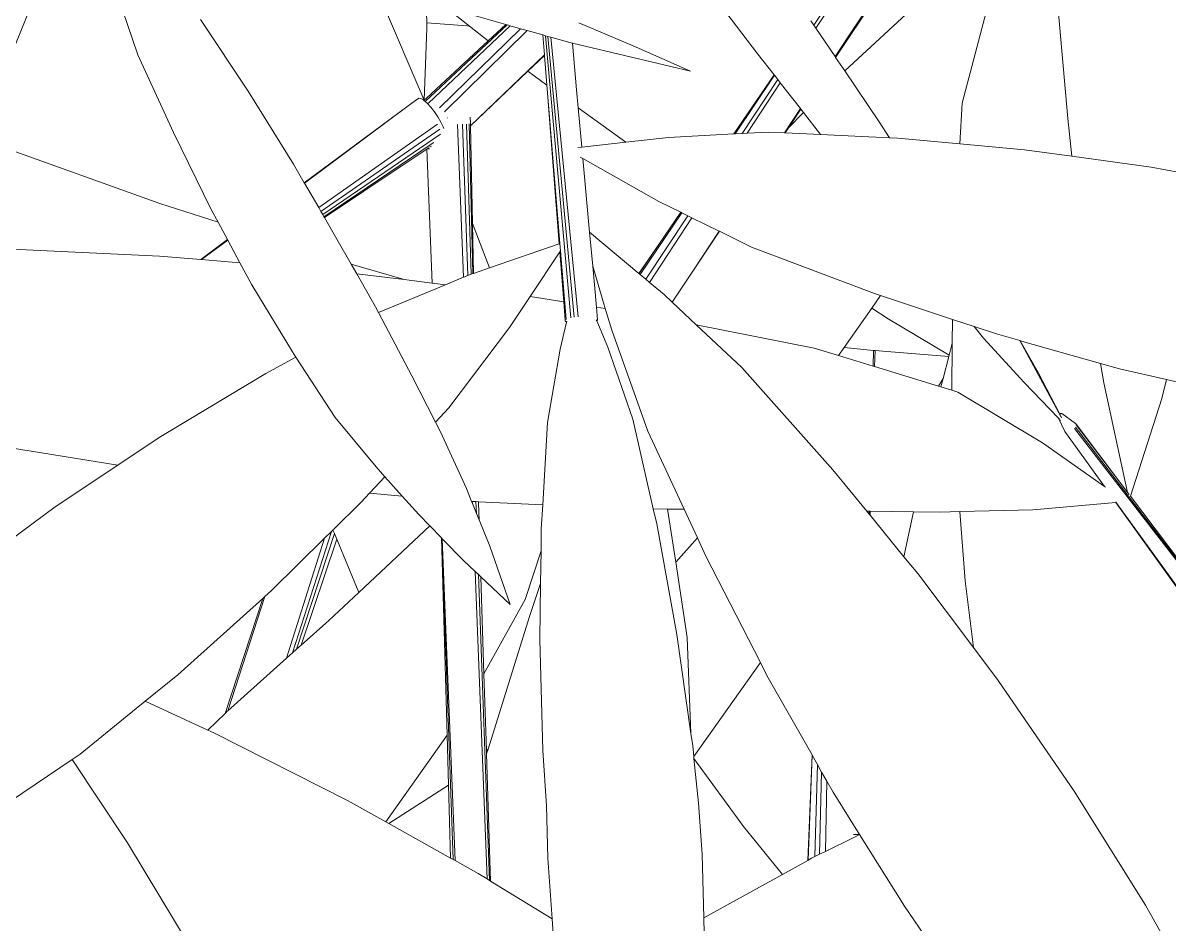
# Model space of a CAD drawing. Header units: millimetres. Extents: x 17 to 218440, y 21 to 53693.
# Drawn here: x 41751.6 to 41850.3, y 8166.4 to 8244.1 of the extents above; entities that cross this region are included whole.
import ezdxf

# ---------------------------------------------------------------- set-up
doc = ezdxf.new("R2010")
doc.units = ezdxf.units.MM
doc.header["$MEASUREMENT"] = 0
doc.layers.add('Edges', color=7, linetype='Continuous', lineweight=18)

# ---------------------------------------------------------------- blocks, each defined once
blk = doc.blocks.new('BAMBOOPLAN')
at = {"layer": 'Edges'}
for p, q in [((5.0408, 2.8663), (4.9209, 2.4002)), ((5.0428, 2.8658), (4.9246, 2.3974)), ((4.9581, 2.3722), (5.0753, 2.827)), ((5.1788, 2.5616), (5.2538, 2.3933)), ((5.1147, 2.5045), (5.1249, 2.3692)), ((4.9753, 2.3593), (5.0464, 2.4926)), ((4.9592, 2.3714), (4.9859, 2.4735)), ((4.7364, 2.4314), (4.8673, 2.3441)), ((4.9158, 2.404), (4.9209, 2.4002)), ((4.9209, 2.4002), (4.9246, 2.3974)), ((4.9246, 2.3974), (4.9581, 2.3722)), ((5.2538, 2.3933), (5.2737, 2.3513)), ((4.9581, 2.3722), (4.9592, 2.3714)), ((4.9592, 2.3714), (4.9753, 2.3593)), ((5.3704, 2.3704), (5.2737, 2.3513)), ((5.4375, 2.3804), (5.3704, 2.3704)), ((4.9753, 2.3593), (5.0355, 2.314)), ((5.1249, 2.3692), (5.1384, 2.3207)), ((4.8673, 2.3441), (4.8945, 2.3264)), ((5.2737, 2.3513), (5.2162, 2.3399)), ((5.2162, 2.3399), (5.1384, 2.3207)), ((4.8715, 2.2415), (4.8945, 2.3264)), ((4.8728, 2.2421), (4.8951, 2.326)), ((4.9009, 2.3223), (4.8811, 2.2454)), ((4.905, 2.3196), (4.8868, 2.2478)), ((4.8945, 2.3264), (4.8951, 2.326)), ((4.8951, 2.326), (4.9009, 2.3223)), ((4.9009, 2.3223), (4.905, 2.3196)), ((4.905, 2.3196), (4.9388, 2.2976)), ((5.0355, 2.314), (5.0543, 2.2995)), ((5.1384, 2.3207), (5.0642, 2.3024)), ((4.7189, 2.3034), (4.6464, 2.3084)), ((4.7957, 2.2969), (4.7189, 2.3034)), ((5.0642, 2.3024), (5.0543, 2.2995)), ((4.7957, 2.2969), (4.6474, 2.2822)), ((4.9299, 2.2631), (4.9388, 2.2976)), ((4.9327, 2.2706), (4.9397, 2.2971)), ((4.9327, 2.2706), (4.9439, 2.2943)), ((4.9388, 2.2976), (4.9397, 2.2971)), ((4.9397, 2.2971), (4.9439, 2.2943)), ((4.9439, 2.2943), (4.9727, 2.2756)), ((5.0543, 2.2995), (4.9727, 2.2756)), ((4.4697, 2.2474), (4.4605, 2.2719)), ((4.4857, 2.2732), (4.5206, 2.2609)), ((4.5621, 2.2773), (4.4877, 2.2733)), ((4.4995, 2.1552), (4.5637, 2.2774)), ((4.5039, 2.1545), (4.5676, 2.2776)), ((4.581, 2.2783), (4.5183, 2.1537)), ((4.5893, 2.2788), (4.5259, 2.151)), ((4.5482, 2.2512), (4.5621, 2.2773)), ((4.5637, 2.2774), (4.5621, 2.2773)), ((4.5657, 2.2775), (4.5637, 2.2774)), ((4.5676, 2.2776), (4.5657, 2.2775)), ((4.581, 2.2783), (4.5676, 2.2776)), ((4.5893, 2.2788), (4.581, 2.2783)), ((4.6093, 2.2799), (4.5893, 2.2788)), ((4.613, 2.2801), (4.6093, 2.2799)), ((4.6192, 2.2575), (4.6093, 2.2799)), ((4.616, 2.2803), (4.613, 2.2801)), ((4.613, 2.2801), (4.7557, 1.9618)), ((4.6198, 2.2805), (4.616, 2.2803)), ((4.616, 2.2803), (4.7595, 1.964)), ((4.6438, 2.2818), (4.6198, 2.2805)), ((4.6198, 2.2805), (4.764, 1.9661)), ((4.6472, 2.2821), (4.6438, 2.2818)), ((4.6474, 2.2822), (4.6472, 2.2821)), ((4.6708, 2.2296), (4.6472, 2.2821)), ((4.6708, 2.2296), (4.6474, 2.2822)), ((4.9727, 2.2756), (4.9308, 2.2634)), ((4.4975, 2.1562), (4.3957, 2.2686)), ((4.5174, 2.2602), (4.4697, 2.2474)), ((4.5206, 2.2609), (4.5174, 2.2602)), ((4.5206, 2.2609), (4.5482, 2.2512)), ((4.5617, 2.1451), (4.6192, 2.2575)), ((4.6196, 2.2567), (4.6192, 2.2575)), ((4.9113, 2.2577), (4.8868, 2.2478)), ((4.9299, 2.2631), (4.9113, 2.2577)), ((4.9308, 2.2634), (4.9299, 2.2631)), ((4.9308, 2.2634), (4.9327, 2.2706)), ((4.4719, 2.2415), (4.4697, 2.2474)), ((4.4994, 2.1597), (4.5482, 2.2512)), ((4.6066, 2.2316), (4.6196, 2.2567)), ((4.6343, 2.2233), (4.6196, 2.2567)), ((4.8811, 2.2454), (4.8728, 2.2421)), ((4.8868, 2.2478), (4.8811, 2.2454)), ((4.4976, 2.1564), (4.4719, 2.2415)), ((4.5617, 2.1451), (4.6066, 2.2316)), ((4.6066, 2.2316), (4.6343, 2.2233)), ((4.6799, 2.2095), (4.6708, 2.2296)), ((4.8715, 2.2415), (4.7967, 2.2112)), ((4.8728, 2.2421), (4.8715, 2.2415)), ((4.6382, 2.2143), (4.6343, 2.2233)), ((4.7125, 2.0436), (4.6382, 2.2143)), ((4.7131, 2.0441), (4.6382, 2.2143)), ((4.6799, 2.2095), (4.7492, 2.1886)), ((4.6999, 2.1651), (4.6799, 2.2095)), ((4.7967, 2.2112), (4.7492, 2.1886)), ((4.7492, 2.1886), (4.6999, 2.1651)), ((4.2892, 2.0963), (4.2051, 2.1605)), ((4.4976, 2.1564), (4.4994, 2.1597)), ((4.6999, 2.1651), (4.6954, 2.1629)), ((4.4876, 2.1527), (4.4801, 2.1417)), ((4.4876, 2.1527), (4.4905, 2.1565)), ((4.4931, 2.157), (4.4905, 2.1565)), ((4.4971, 2.1561), (4.4931, 2.157)), ((4.4974, 2.156), (4.4971, 2.1561)), ((4.4974, 2.156), (4.4975, 2.1562)), ((4.4995, 2.1552), (4.4974, 2.156)), ((4.4975, 2.1562), (4.4976, 2.1564)), ((4.5022, 2.1541), (4.4995, 2.1552)), ((4.508, 2.151), (4.5022, 2.1541)), ((4.5141, 2.147), (4.508, 2.151)), ((4.5202, 2.1425), (4.5141, 2.147)), ((4.532, 2.1453), (4.5318, 2.1451)), ((4.532, 2.1454), (4.532, 2.1453)), ((4.6222, 1.9728), (4.5564, 2.1454)), ((4.5577, 2.1552), (4.558, 2.155)), ((4.5608, 2.1476), (4.558, 2.155)), ((4.5594, 2.1468), (4.6239, 1.9741)), ((4.5608, 2.1476), (4.5617, 2.1451)), ((4.5617, 2.1451), (4.6033, 2.0322)), ((4.7057, 2.1522), (4.7021, 2.1529)), ((4.7431, 2.0692), (4.7057, 2.1522)), ((4.8113, 2.1328), (4.7057, 2.1522)), ((4.1463, 2.094), (4.1103, 2.1404)), ((4.4801, 2.1417), (4.3913, 2.0121)), ((4.4801, 2.1417), (4.3916, 2.0119)), ((4.418, 1.989), (4.5229, 2.1338)), ((4.5258, 2.1376), (4.5202, 2.1425)), ((4.5284, 2.1349), (4.5258, 2.1376)), ((4.5305, 2.1329), (4.5284, 2.1349)), ((4.5317, 2.1313), (4.5305, 2.1329)), ((4.6145, 1.9661), (4.5461, 2.1416)), ((4.6189, 1.9699), (4.5518, 2.1437)), ((4.8411, 2.129), (4.8113, 2.1328)), ((5.5625, 2.1384), (5.4737, 2.1292)), ((4.4221, 1.9854), (4.5276, 2.129)), ((4.4255, 1.9825), (4.5302, 2.1234)), ((4.8192, 2.0401), (4.8427, 2.1288)), ((4.8509, 2.1278), (4.8275, 2.0369)), ((4.8285, 2.0824), (4.8411, 2.129)), ((4.8564, 2.1271), (4.8331, 2.0348)), ((4.8427, 2.1288), (4.8411, 2.129)), ((4.8509, 2.1278), (4.8427, 2.1288)), ((4.8564, 2.1271), (4.8509, 2.1278)), ((4.8936, 2.1224), (4.8564, 2.1271)), ((4.8793, 2.0667), (4.8939, 2.1224)), ((4.8793, 2.0667), (4.8936, 2.1224)), ((4.8939, 2.1224), (4.8936, 2.1224)), ((4.9374, 2.1169), (4.8939, 2.1224)), ((5.0995, 2.1121), (4.9374, 2.1169)), ((5.3901, 2.1216), (5.2877, 2.1157)), ((5.4145, 2.123), (5.3901, 2.1216)), ((5.3901, 2.1216), (5.4019, 2.1002)), ((5.4737, 2.1292), (5.4145, 2.123)), ((5.4737, 2.1292), (5.4756, 2.1054)), ((4.4278, 1.9805), (4.5254, 2.1104)), ((4.5235, 2.1021), (4.5207, 2.1008)), ((4.5221, 2.1029), (4.5213, 2.1016)), ((4.522, 2.1026), (4.5213, 2.1016)), ((4.5239, 2.1052), (4.5228, 2.1037)), ((4.5245, 2.1059), (4.5239, 2.1052)), ((4.5254, 2.1104), (4.5258, 2.111)), ((5.107, 2.1122), (5.0995, 2.1121)), ((5.1019, 2.0941), (5.107, 2.1122)), ((5.2003, 2.1133), (5.107, 2.1122)), ((5.2286, 2.1137), (5.2003, 2.1133)), ((5.2003, 2.1133), (5.2096, 2.0857)), ((5.2573, 2.114), (5.2286, 2.1137)), ((5.2286, 2.1137), (5.2441, 2.1039)), ((5.2441, 2.1039), (5.3091, 2.0685)), ((5.2871, 2.1157), (5.2573, 2.114)), ((5.2871, 2.1157), (5.3661, 2.0433)), ((5.2877, 2.1157), (5.2871, 2.1157)), ((5.2877, 2.1157), (5.3213, 2.0859)), ((5.4756, 2.1054), (5.4784, 1.9789)), ((3.9959, 1.9919), (4.0018, 2.1008)), ((4.2188, 2.0179), (4.1463, 2.094)), ((4.3715, 2.0293), (4.2892, 2.0963)), ((4.5206, 2.1008), (4.4991, 2.0725)), ((4.5203, 2.1003), (4.4991, 2.0725)), ((4.5207, 2.1008), (4.5203, 2.1003)), ((4.5203, 2.1003), (4.5803, 1.9467)), ((4.5206, 2.1008), (4.5209, 2.1012)), ((4.5207, 2.1008), (4.5206, 2.1008)), ((4.521, 2.1012), (4.5209, 2.1012)), ((4.521, 2.1012), (4.5213, 2.1016)), ((5.0858, 2.037), (5.1019, 2.0941)), ((5.1019, 2.0941), (5.1255, 2.0882)), ((5.1255, 2.0882), (5.2108, 2.0703)), ((5.4019, 2.1002), (5.4736, 1.9821)), ((4.8171, 2.0409), (4.8285, 2.0824)), ((4.8173, 2.0408), (4.8285, 2.0824)), ((5.2096, 2.0857), (5.228, 2.0307)), ((5.2108, 2.0703), (5.2096, 2.0857)), ((5.3213, 2.0859), (5.3633, 2.0462)), ((4.4991, 2.0725), (4.4286, 1.9797)), ((4.7603, 2.031), (4.7431, 2.0692)), ((4.8171, 2.0409), (4.7431, 2.0692)), ((4.8674, 2.0208), (4.8793, 2.0667)), ((5.211, 2.0686), (5.137, 2.0496)), ((5.211, 2.0686), (5.2108, 2.0703)), ((5.2132, 2.0408), (5.211, 2.0686)), ((5.3091, 2.0685), (5.3635, 2.041)), ((5.1211, 2.0457), (5.0858, 2.037)), ((5.123, 2.0461), (5.1211, 2.0457)), ((5.127, 2.0271), (5.1211, 2.0457)), ((5.137, 2.0496), (5.123, 2.0461)), ((5.1288, 2.0272), (5.123, 2.0461)), ((5.3636, 2.0466), (5.3633, 2.0462)), ((5.3633, 2.0462), (5.3669, 2.0428)), ((5.3641, 2.0471), (5.3636, 2.0466)), ((5.3646, 2.0475), (5.3641, 2.0471)), ((5.3651, 2.0477), (5.3646, 2.0475)), ((5.3655, 2.0478), (5.3651, 2.0477)), ((5.3855, 2.0417), (5.3655, 2.0478)), ((4.641, 1.9875), (4.6033, 2.0322)), ((4.6033, 2.0322), (4.6245, 1.9746)), ((4.641, 1.9875), (4.7125, 2.0436)), ((4.6998, 1.9704), (4.7165, 2.0344)), ((4.7125, 2.0436), (4.7131, 2.0441)), ((4.7168, 2.0356), (4.7131, 2.0441)), ((4.7165, 2.0344), (4.7168, 2.0356)), ((4.7412, 1.9777), (4.7165, 2.0344)), ((4.7509, 1.958), (4.7168, 2.0356)), ((4.8173, 2.0408), (4.8171, 2.0409)), ((4.8192, 2.0401), (4.8173, 2.0408)), ((4.8275, 2.0369), (4.8192, 2.0401)), ((4.8331, 2.0348), (4.8275, 2.0369)), ((4.8549, 2.0264), (4.8331, 2.0348)), ((5.0825, 2.0255), (5.0858, 2.037)), ((5.2111, 2.0301), (5.2132, 2.0408)), ((5.2141, 2.0302), (5.2132, 2.0408)), ((5.3761, 2.0278), (5.3635, 2.041)), ((5.3635, 2.041), (5.3649, 2.0402)), ((5.366, 2.0397), (5.3668, 2.0393)), ((5.3863, 2.0412), (5.3855, 2.0417)), ((5.8166, 1.7529), (5.3861, 2.0355)), ((5.3863, 2.0412), (5.4603, 1.9911)), ((5.7388, 1.8044), (5.3867, 2.0373)), ((5.3868, 2.0403), (5.4603, 1.9911)), ((4.2938, 1.9438), (4.2188, 2.0179)), ((4.3913, 2.0121), (4.3715, 2.0293)), ((4.7921, 1.9866), (4.7603, 2.031)), ((4.7812, 1.9847), (4.7603, 2.031)), ((4.8674, 2.0208), (4.8549, 2.0264)), ((4.9044, 2.0043), (4.8674, 2.0208)), ((4.9044, 2.0043), (5.0509, 2.0244)), ((5.0509, 2.0244), (5.0825, 2.0255)), ((5.0825, 2.0255), (5.127, 2.0271)), ((5.127, 2.0271), (5.1288, 2.0272)), ((5.1288, 2.0272), (5.2111, 2.0301)), ((5.2111, 2.0301), (5.2141, 2.0302)), ((5.2141, 2.0302), (5.228, 2.0307)), ((5.228, 2.0307), (5.236, 2.0309)), ((5.236, 2.0309), (5.3547, 2.0057)), ((5.3756, 2.0287), (5.3757, 2.0286)), ((5.3761, 2.0278), (5.4442, 1.98)), ((4.3916, 2.0119), (4.3913, 2.0121)), ((4.418, 1.989), (4.3916, 2.0119)), ((4.9746, 1.9729), (4.9044, 2.0043)), ((5.3547, 2.0057), (5.4442, 1.98)), ((5.4603, 1.9911), (5.4736, 1.9821)), ((4.4221, 1.9854), (4.418, 1.989)), ((4.4255, 1.9825), (4.4221, 1.9854)), ((4.4278, 1.9805), (4.4255, 1.9825)), ((4.4286, 1.9797), (4.4278, 1.9805)), ((4.4518, 1.9596), (4.4286, 1.9797)), ((4.6245, 1.9746), (4.641, 1.9875)), ((4.6998, 1.9704), (4.7412, 1.9777)), ((4.7503, 1.9566), (4.7412, 1.9777)), ((4.7812, 1.9847), (4.7921, 1.9866)), ((4.7876, 1.9705), (4.7812, 1.9847)), ((4.8082, 1.9641), (4.7921, 1.9866)), ((5.4442, 1.98), (5.4459, 1.9795)), ((5.4736, 1.9821), (5.4761, 1.9805)), ((5.4784, 1.9789), (5.4784, 1.9787)), ((5.4784, 1.9789), (5.6671, 1.8524)), ((4.5967, 1.9502), (4.6145, 1.9661)), ((4.6145, 1.9661), (4.6189, 1.9699)), ((4.6189, 1.9699), (4.6212, 1.972)), ((4.6212, 1.972), (4.6222, 1.9728)), ((4.6222, 1.9728), (4.6239, 1.9741)), ((4.6239, 1.9741), (4.6245, 1.9746)), ((4.6882, 1.9261), (4.6998, 1.9704)), ((4.787, 1.969), (4.7861, 1.97)), ((4.7876, 1.9705), (4.787, 1.969)), ((4.8104, 1.9426), (4.787, 1.969)), ((4.8908, 1.8611), (4.8082, 1.9641)), ((5.1216, 1.8902), (4.9746, 1.9729)), ((5.3702, 1.9239), (5.4639, 1.966)), ((5.4639, 1.966), (5.464, 1.9661)), ((5.4639, 1.966), (5.6804, 1.8123)), ((5.464, 1.9661), (5.4648, 1.9664)), ((5.464, 1.9661), (6.2333, 1.426)), ((4.4785, 1.9362), (4.4518, 1.9596)), ((4.5298, 1.8908), (4.5967, 1.9502)), ((4.5803, 1.9467), (4.5967, 1.9502)), ((4.7503, 1.9566), (4.751, 1.9557)), ((4.751, 1.9557), (4.7524, 1.9552)), ((4.7524, 1.9552), (4.7523, 1.9566)), ((4.7558, 1.9212), (4.7524, 1.9552)), ((4.3067, 1.9318), (4.2938, 1.9438)), ((4.4785, 1.9362), (4.5463, 1.9394)), ((4.4889, 1.9271), (4.4785, 1.9362)), ((4.4889, 1.9271), (4.5463, 1.9394)), ((4.5463, 1.9394), (4.5803, 1.9467)), ((4.8684, 1.869), (4.8104, 1.9426)), ((3.9971, 1.9326), (4.2316, 1.9301)), ((4.2316, 1.9301), (4.3067, 1.9318)), ((4.3248, 1.9151), (4.3067, 1.9318)), ((4.5241, 1.8962), (4.4889, 1.9271)), ((4.6498, 1.8082), (4.6882, 1.9261)), ((4.7705, 1.8306), (4.7558, 1.9212)), ((5.2863, 1.8926), (5.3702, 1.9239)), ((4.3248, 1.9151), (4.3016, 1.8812)), ((4.3253, 1.9147), (4.3026, 1.8814)), ((4.3253, 1.9147), (4.3248, 1.9151)), ((4.3485, 1.8931), (4.3253, 1.9147)), ((4.3026, 1.8814), (4.3485, 1.893)), ((4.3485, 1.893), (4.3485, 1.8931)), ((4.3486, 1.8931), (4.3485, 1.8931)), ((4.3485, 1.893), (4.3486, 1.8931)), ((4.3712, 1.8721), (4.3486, 1.8931)), ((4.5298, 1.8908), (4.5241, 1.8962)), ((4.5939, 1.8305), (4.5298, 1.8908)), ((5.2638, 1.8842), (5.2863, 1.8926)), ((5.2863, 1.8926), (5.3203, 1.8143)), ((4.2522, 1.8686), (4.3016, 1.8812)), ((4.3016, 1.8812), (4.3026, 1.8814)), ((5.1778, 1.8556), (5.1216, 1.8902)), ((5.2323, 1.8737), (5.2638, 1.8842)), ((4.056, 1.8112), (4.2522, 1.8686)), ((4.4454, 1.8105), (4.3712, 1.8721)), ((4.9284, 1.7726), (4.8684, 1.869)), ((5.1817, 1.8569), (5.2323, 1.8737)), ((5.2393, 1.8177), (5.2323, 1.8737)), ((4.9644, 1.7846), (4.8908, 1.8611)), ((5.1778, 1.8556), (5.1807, 1.8566)), ((5.1817, 1.8532), (5.1778, 1.8556)), ((5.1807, 1.8566), (5.1817, 1.8569)), ((5.1817, 1.8532), (5.1807, 1.8566)), ((5.1831, 1.8523), (5.1817, 1.8569)), ((5.1831, 1.8523), (5.1817, 1.8532)), ((5.2393, 1.8177), (5.1831, 1.8523)), ((4.6401, 1.7862), (4.5939, 1.8305)), ((4.7981, 1.7331), (4.7705, 1.8306)), ((4.4517, 1.8056), (4.4454, 1.8105)), ((4.6401, 1.7862), (4.6498, 1.8082)), ((5.2619, 1.8038), (5.2393, 1.8177)), ((5.3203, 1.8143), (5.3567, 1.7398)), ((4.4233, 1.7747), (4.4517, 1.8056)), ((4.5217, 1.7514), (4.4517, 1.8056)), ((5.3567, 1.7398), (5.2619, 1.8038)), ((4.6497, 1.7769), (4.6401, 1.7862)), ((4.9284, 1.7726), (4.945, 1.7782)), ((4.945, 1.7782), (4.9644, 1.7846)), ((4.9758, 1.7198), (4.945, 1.7782)), ((4.9913, 1.7566), (4.9644, 1.7846)), ((4.3247, 1.6572), (4.4233, 1.7747)), ((4.7028, 1.7212), (4.6497, 1.7769)), ((4.9384, 1.7565), (4.9284, 1.7726)), ((4.5889, 1.7102), (4.5217, 1.7514)), ((5.0063, 1.6358), (4.9384, 1.7565)), ((4.9758, 1.7198), (4.9913, 1.7566)), ((5.0084, 1.7389), (4.9913, 1.7566)), ((5.1148, 1.6367), (5.0084, 1.7389)), ((5.3987, 1.7114), (5.3567, 1.7398)), ((4.7222, 1.7109), (4.7981, 1.7331)), ((4.8061, 1.7045), (4.7981, 1.7331)), ((4.6031, 1.7023), (4.5889, 1.7102)), ((4.7139, 1.7084), (4.7028, 1.7212)), ((4.7139, 1.7084), (4.7148, 1.7087)), ((4.7158, 1.7062), (4.7139, 1.7084)), ((4.7148, 1.7087), (4.7191, 1.71)), ((4.7158, 1.7062), (4.7148, 1.7087)), ((4.7191, 1.71), (4.7221, 1.7108)), ((4.7244, 1.6964), (4.7191, 1.71)), ((4.7221, 1.7108), (4.7222, 1.7109)), ((4.7269, 1.6981), (4.7221, 1.7108)), ((4.7222, 1.7109), (4.7269, 1.6981)), ((5.0197, 1.6365), (4.9758, 1.7198)), ((5.5315, 1.613), (5.3987, 1.7114)), ((4.5919, 1.6769), (4.6031, 1.7023)), ((4.631, 1.6868), (4.6031, 1.7023)), ((4.7244, 1.6964), (4.7158, 1.7062)), ((4.7301, 1.6899), (4.7244, 1.6964)), ((4.7301, 1.6899), (4.7269, 1.6981)), ((4.8146, 1.6788), (4.8061, 1.7045)), ((4.5919, 1.6769), (4.631, 1.6868)), ((4.6578, 1.6719), (4.631, 1.6868)), ((4.7531, 1.6635), (4.7301, 1.6899)), ((4.5858, 1.6632), (4.5919, 1.6769)), ((4.6753, 1.6631), (4.6578, 1.6719)), ((4.8159, 1.6158), (4.8146, 1.6788)), ((4.8273, 1.6405), (4.8146, 1.6788)), ((4.2879, 1.6087), (4.3247, 1.6572)), ((4.5641, 1.6193), (4.5858, 1.6632)), ((4.6753, 1.6631), (4.6193, 1.5572)), ((4.6936, 1.6539), (4.6753, 1.6631)), ((4.7795, 1.4263), (4.6936, 1.6539)), ((4.6939, 1.6537), (4.6936, 1.6539)), ((4.6939, 1.6537), (4.8364, 1.2842)), ((4.6949, 1.6532), (4.6939, 1.6537)), ((4.6949, 1.6532), (4.8393, 1.2837)), ((4.7283, 1.6364), (4.6949, 1.6532)), ((4.8003, 1.604), (4.7531, 1.6635)), ((4.8274, 1.5978), (4.8273, 1.6405)), ((4.8489, 1.5752), (4.8273, 1.6405)), ((5.0751, 1.5008), (5.1148, 1.6367)), ((5.1275, 1.6244), (5.1148, 1.6367)), ((4.7462, 1.6284), (4.7283, 1.6364)), ((4.8839, 1.2752), (4.7462, 1.6284)), ((4.7515, 1.626), (4.7462, 1.6284)), ((4.8872, 1.2744), (4.7515, 1.626)), ((4.755, 1.6244), (4.7515, 1.626)), ((4.8003, 1.604), (4.755, 1.6244)), ((4.7976, 1.5127), (4.755, 1.6244)), ((5.0624, 1.5264), (5.0063, 1.6358)), ((5.0624, 1.5264), (5.0197, 1.6365)), ((5.2119, 1.55), (5.1275, 1.6244)), ((4.1274, 1.5805), (4.2879, 1.6087)), ((4.2317, 1.5349), (4.2879, 1.6087)), ((4.5577, 1.6064), (4.5631, 1.6173)), ((4.5631, 1.6173), (4.5641, 1.6193)), ((4.5664, 1.4601), (4.5631, 1.6173)), ((4.5672, 1.6159), (4.5641, 1.6193)), ((4.5696, 1.4659), (4.5672, 1.6159)), ((4.5722, 1.6103), (4.5672, 1.6159)), ((4.5722, 1.6103), (4.5734, 1.4727)), ((4.6193, 1.5572), (4.5722, 1.6103)), ((4.7976, 1.5127), (4.8159, 1.6158)), ((5.6601, 1.509), (5.5315, 1.613)), ((4.5171, 1.5242), (4.5577, 1.6064)), ((4.5616, 1.4516), (4.5577, 1.6064)), ((4.8326, 1.4267), (4.8274, 1.5978)), ((4.8969, 1.4472), (4.8489, 1.5752)), ((4.5956, 1.5126), (4.6193, 1.5572)), ((5.2493, 1.4256), (5.2119, 1.55)), ((5.212, 1.5499), (5.2119, 1.55)), ((5.2498, 1.4261), (5.212, 1.5499)), ((5.2221, 1.541), (5.212, 1.5499)), ((5.2221, 1.541), (5.256, 1.4327)), ((5.23, 1.534), (5.2221, 1.541)), ((4.1446, 1.4081), (4.2317, 1.5349)), ((4.5118, 1.5147), (4.5171, 1.5242)), ((5.0695, 1.5126), (5.0624, 1.5264)), ((5.23, 1.534), (5.2607, 1.4374)), ((5.2399, 1.5253), (5.23, 1.534)), ((5.2399, 1.5253), (5.2664, 1.4432)), ((5.2516, 1.515), (5.2399, 1.5253)), ((4.4418, 1.3887), (4.5102, 1.5118)), ((4.5102, 1.5118), (4.5118, 1.5147)), ((4.5102, 1.5118), (4.5123, 1.3627)), ((4.5118, 1.5147), (4.5144, 1.3669)), ((4.5734, 1.4727), (4.5956, 1.5126)), ((4.8313, 1.4244), (4.7976, 1.5127)), ((5.075, 1.5007), (5.0695, 1.5126)), ((5.2993, 1.4764), (5.2516, 1.515)), ((5.075, 1.5007), (5.0751, 1.5008)), ((5.076, 1.4985), (5.075, 1.5007)), ((5.076, 1.4985), (5.1609, 1.439)), ((5.0993, 1.4483), (5.076, 1.4985)), ((5.7842, 1.3995), (5.6601, 1.509)), ((4.5696, 1.4659), (4.5734, 1.4727)), ((5.2664, 1.4432), (5.2937, 1.4707)), ((5.2993, 1.4764), (5.2921, 1.4741)), ((5.2937, 1.4707), (5.2993, 1.4764)), ((5.3802, 1.4109), (5.2993, 1.4764)), ((4.5616, 1.4516), (4.5664, 1.4601)), ((4.5664, 1.4601), (4.5696, 1.4659)), ((4.5144, 1.3669), (4.5616, 1.4516)), ((4.9234, 1.384), (4.8969, 1.4472)), ((5.1239, 1.3903), (5.0993, 1.4483)), ((5.2607, 1.4374), (5.2664, 1.4432)), ((4.743, 1.3009), (4.7795, 1.4263)), ((4.8011, 1.3692), (4.7795, 1.4263)), ((4.8313, 1.4244), (4.8326, 1.4267)), ((4.8328, 1.4205), (4.8326, 1.4267)), ((5.1609, 1.439), (5.2255, 1.3991)), ((5.2255, 1.3991), (5.2493, 1.4256)), ((5.2493, 1.4256), (5.2498, 1.4261)), ((5.2498, 1.4261), (5.2528, 1.4295)), ((5.2528, 1.4295), (5.256, 1.4327)), ((5.256, 1.4327), (5.2607, 1.4374)), ((4.8328, 1.4205), (4.8313, 1.4244)), ((4.8886, 1.2741), (4.8328, 1.4205)), ((5.5131, 1.3126), (5.3802, 1.4109)), ((5.1515, 1.3168), (5.2255, 1.3991)), ((4.4144, 1.3446), (4.4418, 1.3887)), ((4.9461, 1.3237), (4.9234, 1.384)), ((5.1515, 1.3168), (5.1239, 1.3903)), ((4.747, 1.3002), (4.8009, 1.3688)), ((4.8009, 1.3688), (4.8011, 1.3692)), ((4.8329, 1.2848), (4.8011, 1.3692)), ((4.4991, 1.3364), (4.5123, 1.3627)), ((4.5123, 1.3627), (4.5139, 1.366)), ((4.5139, 1.366), (4.5144, 1.3669)), ((4.3602, 1.257), (4.4144, 1.3446)), ((4.4144, 1.3446), (4.4991, 1.3364)), ((4.4991, 1.3364), (4.5072, 1.3356)), ((4.5072, 1.3356), (4.6897, 1.3105)), ((4.9752, 1.255), (4.9461, 1.3237)), ((5.1692, 1.2697), (5.1515, 1.3168)), ((4.6897, 1.3105), (4.743, 1.3009)), ((4.743, 1.3009), (4.747, 1.3002)), ((4.747, 1.3002), (4.8329, 1.2848)), ((4.8329, 1.2848), (4.8364, 1.2842)), ((4.8364, 1.2842), (4.8393, 1.2837)), ((4.8393, 1.2837), (4.8712, 1.278)), ((4.8712, 1.278), (4.8839, 1.2752)), ((4.8839, 1.2752), (4.8872, 1.2744)), ((4.8872, 1.2744), (4.8886, 1.2741)), ((4.8886, 1.2741), (4.9752, 1.255)), ((4.353, 1.2475), (4.3602, 1.257)), ((4.2814, 1.1525), (4.353, 1.2475)), ((4.353, 1.2475), (4.4506, 1.1727)), ((4.9964, 1.2049), (4.9752, 1.255)), ((4.4506, 1.1727), (4.5674, 1.0754))]:
    blk.add_line(p, q, dxfattribs=at)

msp = doc.modelspace()

# ---------------------------------------------------------------- block references
at = {"xscale": 69.97983938875464, "yscale": 69.97983938875464, "zscale": 69.97983938875464, "rotation": 340.9588725647666}
msp.add_blockref('BAMBOOPLAN', (41439.399, 8197.458), dxfattribs=at)

doc.saveas('drawing.dxf')
